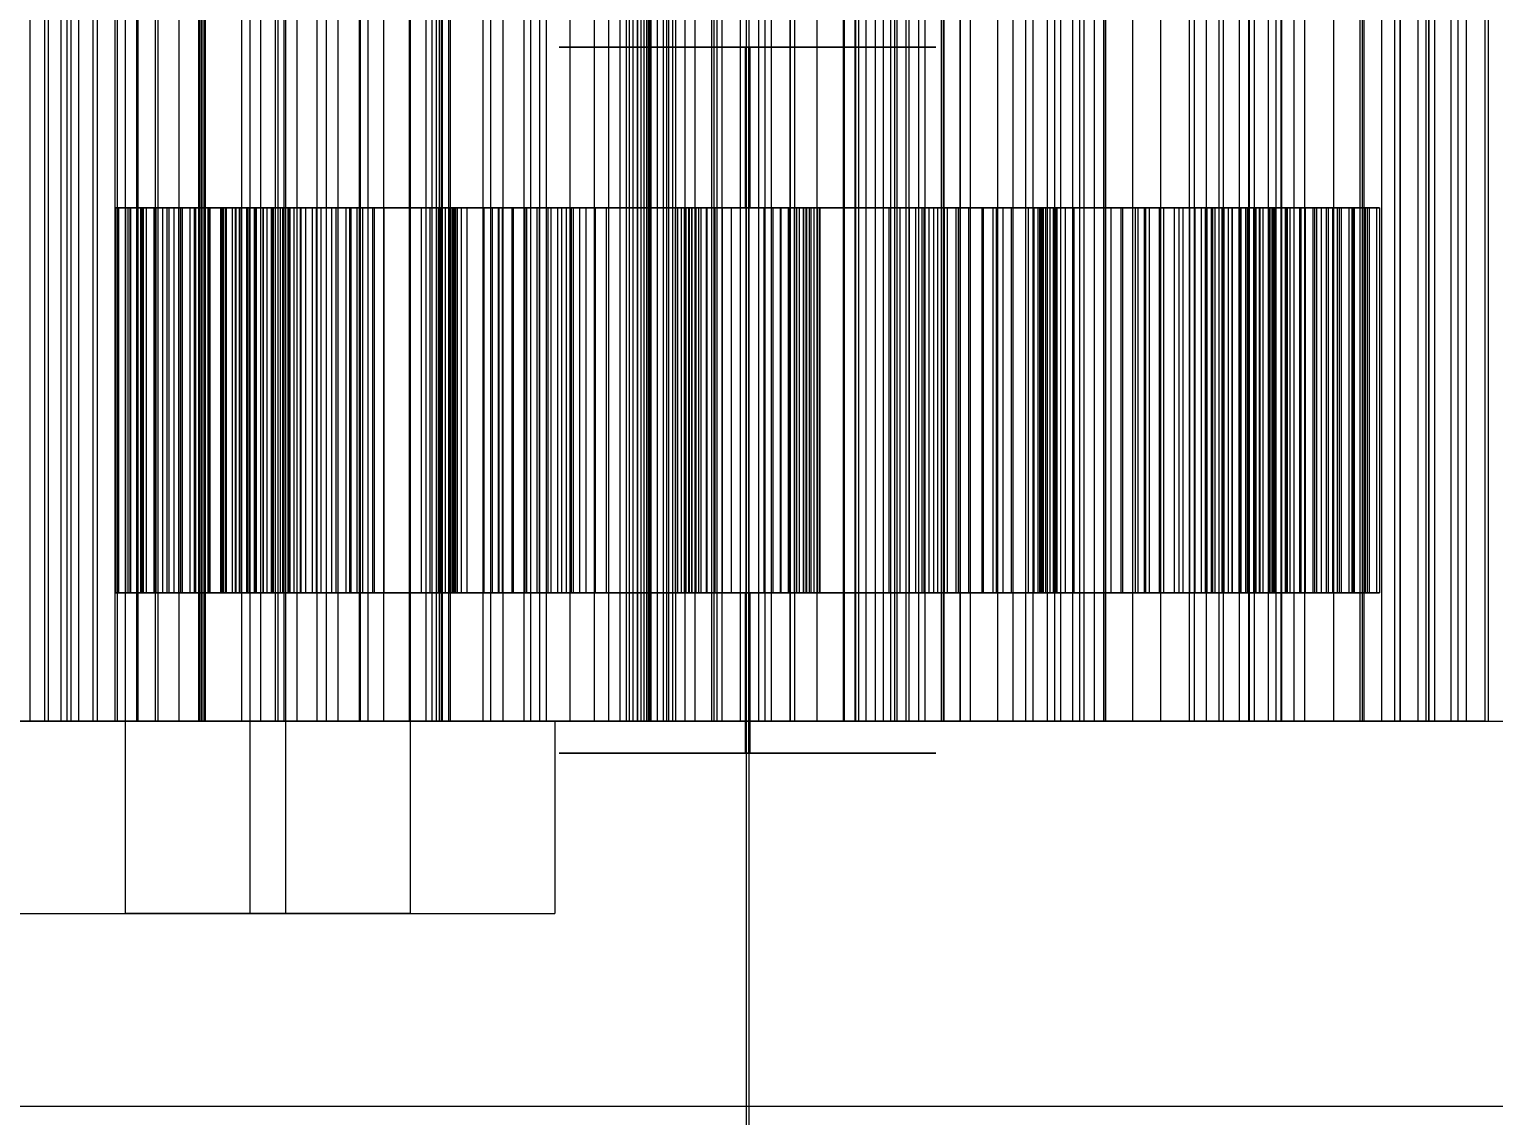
# Model space of a CAD drawing. Header units: millimetres. Extents: x -1970 to 59977, y -65068 to 6837.
# Drawn here: x 25426.3 to 25654.5, y -17511.5 to -17342.2 of the extents above; entities that cross this region are included whole.
import ezdxf

# ---------------------------------------------------------------- set-up
doc = ezdxf.new("R2010")
doc.units = ezdxf.units.MM
doc.layers.add('COTAS_P', color=1, linetype='Continuous', lineweight=0)
doc.layers.add('superior_briquetadora', color=7, linetype='Continuous', lineweight=0)
doc.dimstyles.new('R19_100', dxfattribs={"dimtxt": 250, "dimasz": 150, "dimexe": 150, "dimexo": 80, "dimgap": 100, "dimtad": 1, "dimtih": 1, "dimtoh": 1, "dimdsep": 46, "dimcen": 0.09, "dimadec": 0, "dimazin": 0, "dimtfac": 1, "dimtdec": 4, "dimtofl": 0, "dimtmove": 0, "dimatfit": 3, "dimfxl": 1, "dimtolj": 1, "dimtzin": 0, "dimarcsym": 0})

# ---------------------------------------------------------------- blocks, each defined once
blk = doc.blocks.new('*D25')
at = {"layer": 'COTAS_P', "color": 0, "lineweight": -2, "transparency": 16777216}
for p, q in [((25128.19, -17920), (25128.19, -16950)), ((27628.19, -17920), (27628.19, -16950)), ((25278.19, -17100), (27478.19, -17100))]:
    blk.add_line(p, q, dxfattribs=at)
at = {"layer": 'COTAS_P', "color": 0, "transparency": 16777216}
for points in [[(25278.19, -17075), (25278.19, -17125), (25128.19, -17100)], [(27478.19, -17075), (27478.19, -17125), (27628.19, -17100)]]:
    blk.add_solid(points, dxfattribs=at)
at = {"layer": 'Defpoints', "color": 0, "transparency": 16777216}
for p in [(27628.19, -17100), (25128.19, -18000), (27628.19, -18000)]:
    blk.add_point(p, dxfattribs=at)

msp = doc.modelspace()

# ---------------------------------------------------------------- linework, layer by layer
at = {"layer": 'superior_briquetadora'}
for p, q in [((25426.351, -17250), (25426.351, -17450)), ((25428.649, -17250), (25428.649, -17450)), ((25429.253, -17450), (25429.253, -17250)), ((25431.18, -17250), (25431.18, -17450)), ((25432.169, -17450), (25432.169, -17250)), ((25432.774, -17450), (25432.774, -17250)), ((25433.917, -17250), (25433.917, -17450)), ((25436.247, -17450), (25436.247, -17250)), ((25436.841, -17250), (25436.841, -17450)), ((25439.672, -17450), (25439.672, -17250)), ((25439.939, -17250), (25439.939, -17450)), ((25441.26, -17480), (25441.26, -17250)), ((25443.046, -17450), (25443.046, -17250)), ((25443.202, -17250), (25443.202, -17450)), ((25445.92, -17450), (25445.92, -17250)), ((25446.368, -17450), (25446.368, -17250)), ((25449.638, -17450), (25449.638, -17250)), ((25452.639, -17250), (25452.639, -17450)), ((25452.671, -17450), (25452.671, -17250)), ((25452.852, -17450), (25452.852, -17250)), ((25453.031, -17250), (25453.031, -17450)), ((25453.163, -17250), (25453.163, -17450)), ((25453.477, -17250), (25453.477, -17450)), ((25453.519, -17250), (25453.519, -17450)), ((25453.69, -17250), (25453.69, -17450)), ((25453.699, -17250), (25453.699, -17450)), ((25459.366, -17450), (25459.366, -17250)), ((25460.687, -17480), (25460.687, -17250)), ((25462.305, -17250), (25462.305, -17450)), ((25464.618, -17450), (25464.618, -17250)), ((25465.007, -17250), (25465.007, -17450)), ((25466.002, -17450), (25466.002, -17250)), ((25466.26, -17480), (25466.26, -17250)), ((25467.935, -17250), (25467.935, -17450)), ((25471.061, -17250), (25471.061, -17450)), ((25472.575, -17450), (25472.575, -17250)), ((25474.369, -17250), (25474.369, -17450)), ((25477.714, -17450), (25477.714, -17250)), ((25477.844, -17250), (25477.844, -17450)), ((25479.083, -17450), (25479.083, -17250)), ((25481.477, -17250), (25481.477, -17450)), ((25485.523, -17450), (25485.523, -17250)), ((25485.687, -17480), (25485.687, -17250)), ((25488.063, -17250), (25488.063, -17450)), ((25488.977, -17250), (25488.977, -17450)), ((25489.667, -17250), (25489.667, -17450)), ((25490.16, -17250), (25490.16, -17450)), ((25490.471, -17250), (25490.471, -17450)), ((25490.588, -17250), (25490.588, -17450)), ((25490.611, -17250), (25490.611, -17450)), ((25491.636, -17450), (25491.636, -17250)), ((25491.892, -17450), (25491.892, -17250)), ((25496.966, -17250), (25496.966, -17450)), ((25498.187, -17450), (25498.187, -17250)), ((25500.047, -17250), (25500.047, -17450)), ((25503.343, -17250), (25503.343, -17450)), ((25504.405, -17450), (25504.405, -17250)), ((25505.848, -17450), (25505.848, -17250)), ((25506.83, -17250), (25506.83, -17450)), ((25510.489, -17250), (25510.489, -17450)), ((25510.543, -17450), (25510.543, -17250)), ((25514.307, -17250), (25514.307, -17450)), ((25516.6, -17450), (25516.6, -17250)), ((25518.275, -17250), (25518.275, -17450)), ((25519.356, -17450), (25519.356, -17250)), ((25519.805, -17450), (25519.805, -17250)), ((25520.376, -17450), (25520.376, -17250)), ((25521.033, -17450), (25521.033, -17250)), ((25521.121, -17450), (25521.121, -17250)), ((25521.555, -17250), (25521.555, -17450)), ((25521.604, -17450), (25521.604, -17250)), ((25522.087, -17450), (25522.087, -17250)), ((25522.483, -17450), (25522.483, -17250)), ((25522.571, -17450), (25522.571, -17250)), ((25522.79, -17450), (25522.79, -17250)), ((25522.928, -17250), (25522.928, -17450)), ((25523.01, -17450), (25523.01, -17250)), ((25523.143, -17450), (25523.143, -17250)), ((25523.187, -17450), (25523.187, -17250)), ((25524.089, -17250), (25524.089, -17450)), ((25525.061, -17250), (25525.061, -17450)), ((25525.603, -17450), (25525.603, -17250)), ((25525.859, -17250), (25525.859, -17450)), ((25526.494, -17250), (25526.494, -17450)), ((25526.972, -17250), (25526.972, -17450)), ((25528.454, -17450), (25528.454, -17250)), ((25530.003, -17250), (25530.003, -17450)), ((25532.631, -17450), (25532.631, -17250)), ((25532.97, -17450), (25532.97, -17250)), ((25533.432, -17250), (25533.432, -17450)), ((25534.247, -17450), (25534.247, -17250)), ((25537.065, -17250), (25537.065, -17450)), ((25539.947, -17450), (25539.947, -17250)), ((25540.878, -17250), (25540.878, -17450)), ((25541.934, -17450), (25541.934, -17250)), ((25544.837, -17450), (25544.837, -17250)), ((25544.853, -17250), (25544.853, -17450)), ((25545.551, -17450), (25545.551, -17250)), ((25548.978, -17250), (25548.978, -17450)), ((25553.154, -17450), (25553.154, -17250)), ((25553.184, -17250), (25553.184, -17450)), ((25553.243, -17250), (25553.243, -17450)), ((25554.951, -17450), (25554.951, -17250)), ((25555.004, -17250), (25555.004, -17450)), ((25555.537, -17450), (25555.537, -17250)), ((25556.624, -17250), (25556.624, -17450)), ((25558.066, -17250), (25558.066, -17450)), ((25559.344, -17250), (25559.344, -17450)), ((25560.467, -17250), (25560.467, -17450)), ((25561.095, -17250), (25561.095, -17450)), ((25561.443, -17250), (25561.443, -17450)), ((25562.922, -17450), (25562.922, -17250)), ((25563.358, -17450), (25563.358, -17250)), ((25564.84, -17250), (25564.84, -17450)), ((25565.86, -17450), (25565.86, -17250)), ((25568.444, -17450), (25568.444, -17250)), ((25568.713, -17450), (25568.713, -17250)), ((25568.776, -17250), (25568.776, -17450)), ((25571.306, -17450), (25571.306, -17250)), ((25571.396, -17450), (25571.396, -17250)), ((25572.878, -17250), (25572.878, -17450)), ((25577.13, -17250), (25577.13, -17450)), ((25579.565, -17450), (25579.565, -17250)), ((25581.522, -17250), (25581.522, -17450)), ((25582.647, -17250), (25582.647, -17450)), ((25584.896, -17250), (25584.896, -17450)), ((25586.044, -17250), (25586.044, -17450)), ((25586.959, -17250), (25586.959, -17450)), ((25588.857, -17250), (25588.857, -17450)), ((25589.945, -17250), (25589.945, -17450)), ((25590.603, -17250), (25590.603, -17450)), ((25592.204, -17250), (25592.204, -17450)), ((25593.667, -17250), (25593.667, -17450)), ((25593.741, -17450), (25593.741, -17250)), ((25593.969, -17250), (25593.969, -17450)), ((25598.169, -17250), (25598.169, -17450)), ((25602.521, -17250), (25602.521, -17450)), ((25607.01, -17250), (25607.01, -17450)), ((25607.843, -17450), (25607.843, -17250)), ((25609.659, -17250), (25609.659, -17450)), ((25611.627, -17250), (25611.627, -17450)), ((25612.315, -17250), (25612.315, -17450)), ((25614.802, -17250), (25614.802, -17450)), ((25616.273, -17250), (25616.273, -17450)), ((25616.361, -17250), (25616.361, -17450)), ((25617.138, -17250), (25617.138, -17450)), ((25619.334, -17250), (25619.334, -17450)), ((25620.539, -17250), (25620.539, -17450)), ((25621.33, -17450), (25621.33, -17250)), ((25621.398, -17250), (25621.398, -17450)), ((25623.334, -17250), (25623.334, -17450)), ((25624.962, -17250), (25624.962, -17450)), ((25629.522, -17250), (25629.522, -17450)), ((25633.684, -17450), (25633.684, -17250)), ((25633.961, -17250), (25633.961, -17450)), ((25634.205, -17250), (25634.205, -17450)), ((25636.998, -17250), (25636.998, -17450)), ((25639.001, -17250), (25639.001, -17450)), ((25639.828, -17250), (25639.828, -17450)), ((25639.885, -17250), (25639.885, -17450)), ((25642.636, -17250), (25642.636, -17450)), ((25643.903, -17250), (25643.903, -17450)), ((25644.293, -17250), (25644.293, -17450)), ((25644.429, -17450), (25644.429, -17250)), ((25645.262, -17250), (25645.262, -17450)), ((25647.768, -17250), (25647.768, -17450)), ((25648.897, -17250), (25648.897, -17450)), ((25650.159, -17250), (25650.159, -17450)), ((25653.152, -17450), (25653.152, -17250)), ((25653.621, -17250), (25653.621, -17450)), ((25537.959, -17280), (25537.959, -17520)), ((25538.415, -17280), (25538.415, -17520)), ((25514.494, -17345), (25508.856, -17345)), ((25508.856, -17345), (25509.027, -17345)), ((25509.027, -17345), (25514.973, -17345)), ((25524.825, -17345), (25514.494, -17345)), ((25514.973, -17345), (25525.517, -17345)), ((25523.971, -17345), (25520.588, -17345)), ((25520.588, -17345), (25520.691, -17345)), ((25520.691, -17345), (25524.259, -17345)), ((25530.17, -17345), (25523.971, -17345)), ((25524.259, -17345), (25530.585, -17345)), ((25537.802, -17345), (25524.825, -17345)), ((25525.517, -17345), (25538.571, -17345)), ((25537.956, -17345), (25530.17, -17345)), ((25530.585, -17345), (25538.417, -17345)), ((25550.856, -17345), (25537.802, -17345)), ((25537.802, -17345), (25537.802, -17370)), ((25537.956, -17455), (25537.956, -17345)), ((25545.788, -17345), (25537.956, -17345)), ((25538.417, -17455), (25538.417, -17345)), ((25538.417, -17345), (25546.204, -17345)), ((25538.571, -17345), (25551.548, -17345)), ((25538.571, -17345), (25538.571, -17370)), ((25552.115, -17345), (25545.788, -17345)), ((25546.204, -17345), (25552.402, -17345)), ((25561.4, -17345), (25550.856, -17345)), ((25551.548, -17345), (25561.879, -17345)), ((25555.683, -17345), (25552.115, -17345)), ((25552.402, -17345), (25555.785, -17345)), ((25555.785, -17345), (25555.683, -17345)), ((25567.346, -17345), (25561.4, -17345)), ((25561.879, -17345), (25567.518, -17345)), ((25567.518, -17345), (25567.346, -17345)), ((25439.688, -17370), (25439.688, -17430)), ((25441.287, -17370), (25439.688, -17370)), ((25439.688, -17370), (25441.634, -17370)), ((25440.163, -17370), (25440.163, -17430)), ((25442.061, -17370), (25440.163, -17370)), ((25440.163, -17370), (25441.952, -17370)), ((25441.287, -17370), (25441.287, -17430)), ((25443.814, -17370), (25441.287, -17370)), ((25441.634, -17370), (25441.634, -17430)), ((25441.634, -17370), (25443.624, -17370)), ((25441.952, -17370), (25441.952, -17430)), ((25441.952, -17370), (25444.5, -17370)), ((25442.061, -17370), (25442.061, -17430)), ((25444.007, -17370), (25442.061, -17370)), ((25443.624, -17370), (25443.624, -17430)), ((25443.624, -17370), (25445.652, -17370)), ((25443.814, -17370), (25443.814, -17430)), ((25446.323, -17370), (25443.814, -17370)), ((25444.007, -17370), (25444.007, -17430)), ((25445.995, -17370), (25444.007, -17370)), ((25444.5, -17370), (25444.5, -17430)), ((25444.5, -17370), (25447.027, -17370)), ((25445.652, -17370), (25445.652, -17430)), ((25445.652, -17370), (25447.717, -17370)), ((25445.995, -17370), (25445.995, -17430)), ((25448.023, -17370), (25445.995, -17370)), ((25446.323, -17370), (25446.323, -17430)), ((25448.809, -17370), (25446.323, -17370)), ((25447.027, -17370), (25447.027, -17430)), ((25447.027, -17370), (25449.527, -17370)), ((25447.717, -17370), (25447.717, -17430)), ((25447.717, -17370), (25449.813, -17370)), ((25448.023, -17370), (25448.023, -17430)), ((25450.087, -17370), (25448.023, -17370)), ((25448.809, -17370), (25448.809, -17430)), ((25451.264, -17370), (25448.809, -17370)), ((25449.527, -17370), (25449.527, -17430)), ((25449.527, -17370), (25451.992, -17370)), ((25449.813, -17370), (25449.813, -17430)), ((25449.813, -17370), (25451.938, -17370)), ((25450.087, -17370), (25450.087, -17430)), ((25452.184, -17370), (25450.087, -17370)), ((25451.264, -17370), (25451.264, -17430)), ((25453.682, -17370), (25451.264, -17370)), ((25451.938, -17370), (25451.938, -17430)), ((25451.938, -17370), (25454.09, -17370)), ((25451.992, -17370), (25451.992, -17430)), ((25451.992, -17370), (25454.416, -17370)), ((25452.184, -17370), (25452.184, -17430)), ((25454.314, -17370), (25452.184, -17370)), ((25453.682, -17370), (25453.682, -17430)), ((25456.052, -17370), (25453.682, -17370)), ((25454.09, -17370), (25454.09, -17430)), ((25454.09, -17370), (25456.273, -17370)), ((25454.314, -17370), (25454.314, -17430)), ((25456.482, -17370), (25454.314, -17370)), ((25454.416, -17370), (25454.416, -17430)), ((25454.416, -17370), (25456.787, -17370)), ((25456.052, -17370), (25456.052, -17430)), ((25458.36, -17370), (25456.052, -17370)), ((25456.273, -17370), (25456.273, -17430)), ((25456.273, -17370), (25466.582, -17370)), ((25456.482, -17370), (25456.482, -17430)), ((25466.765, -17370), (25456.482, -17370)), ((25456.787, -17370), (25456.787, -17430)), ((25456.787, -17370), (25459.092, -17370)), ((25456.932, -17370), (25456.932, -17430)), ((25461.604, -17370), (25456.932, -17370)), ((25456.932, -17370), (25457.891, -17370)), ((25457.891, -17370), (25457.891, -17430)), ((25457.891, -17370), (25458.949, -17370)), ((25458.36, -17370), (25458.36, -17430)), ((25460.572, -17370), (25458.36, -17370)), ((25458.453, -17370), (25458.453, -17430)), ((25459.347, -17370), (25458.453, -17370)), ((25458.453, -17370), (25463.277, -17370)), ((25458.949, -17370), (25458.949, -17430)), ((25458.949, -17370), (25460.106, -17370)), ((25459.092, -17370), (25459.092, -17430)), ((25459.092, -17370), (25461.293, -17370)), ((25459.347, -17370), (25459.347, -17430)), ((25460.344, -17370), (25459.347, -17370)), ((25460.106, -17370), (25460.106, -17430)), ((25460.106, -17370), (25461.36, -17370)), ((25460.344, -17370), (25460.344, -17430)), ((25461.442, -17370), (25460.344, -17370)), ((25460.572, -17370), (25460.572, -17430)), ((25470.34, -17370), (25460.572, -17370)), ((25461.293, -17370), (25461.293, -17430)), ((25461.293, -17370), (25470.971, -17370)), ((25461.36, -17370), (25461.36, -17430)), ((25461.36, -17370), (25462.713, -17370)), ((25461.442, -17370), (25461.442, -17430)), ((25462.64, -17370), (25461.442, -17370)), ((25461.604, -17370), (25461.604, -17430)), ((25464.258, -17370), (25461.604, -17370)), ((25462.64, -17370), (25462.64, -17430)), ((25463.942, -17370), (25462.64, -17370)), ((25462.713, -17370), (25462.713, -17430)), ((25462.713, -17370), (25464.171, -17370)), ((25463.277, -17370), (25463.277, -17430)), ((25463.277, -17370), (25465.922, -17370)), ((25463.942, -17370), (25463.942, -17430)), ((25465.351, -17370), (25463.942, -17370)), ((25464.171, -17370), (25464.171, -17430)), ((25464.171, -17370), (25465.744, -17370)), ((25464.258, -17370), (25464.258, -17430)), ((25466.834, -17370), (25464.258, -17370)), ((25465.351, -17370), (25465.351, -17430)), ((25466.88, -17370), (25465.351, -17370)), ((25465.744, -17370), (25465.744, -17430)), ((25465.744, -17370), (25467.476, -17370)), ((25465.922, -17370), (25465.922, -17430)), ((25465.922, -17370), (25468.486, -17370)), ((25466.582, -17370), (25466.582, -17430)), ((25466.582, -17370), (25466.765, -17370)), ((25466.765, -17370), (25466.765, -17430)), ((25466.834, -17370), (25466.834, -17430)), ((25469.324, -17370), (25466.834, -17370)), ((25466.88, -17370), (25466.88, -17430)), ((25468.575, -17370), (25466.88, -17370)), ((25467.476, -17370), (25467.476, -17430)), ((25467.476, -17370), (25476.376, -17370)), ((25468.486, -17370), (25468.486, -17430)), ((25468.486, -17370), (25470.961, -17370)), ((25468.575, -17370), (25468.575, -17430)), ((25477.336, -17370), (25468.575, -17370)), ((25469.324, -17370), (25469.324, -17430)), ((25471.721, -17370), (25469.324, -17370)), ((25470.34, -17370), (25470.34, -17430)), ((25476.376, -17370), (25470.34, -17370)), ((25470.961, -17370), (25470.961, -17430)), ((25470.961, -17370), (25473.34, -17370)), ((25470.971, -17370), (25470.971, -17430)), ((25470.971, -17370), (25477.336, -17370)), ((25471.721, -17370), (25471.721, -17430)), ((25474.014, -17370), (25471.721, -17370)), ((25473.34, -17370), (25473.34, -17430)), ((25473.34, -17370), (25475.611, -17370)), ((25474.014, -17370), (25474.014, -17430)), ((25476.187, -17370), (25474.014, -17370)), ((25475.611, -17370), (25475.611, -17430)), ((25475.611, -17370), (25477.759, -17370)), ((25476.187, -17370), (25476.187, -17430)), ((25478.217, -17370), (25476.187, -17370)), ((25476.376, -17370), (25476.376, -17430)), ((25477.336, -17370), (25477.336, -17430)), ((25477.759, -17370), (25477.759, -17430)), ((25477.759, -17370), (25479.76, -17370)), ((25478.217, -17370), (25478.217, -17430)), ((25480.035, -17370), (25478.217, -17370)), ((25479.76, -17370), (25479.76, -17430)), ((25479.76, -17370), (25481.543, -17370)), ((25480.035, -17370), (25480.035, -17430)), ((25487.353, -17370), (25480.035, -17370)), ((25481.543, -17370), (25481.543, -17430)), ((25481.543, -17370), (25488.672, -17370)), ((25487.353, -17370), (25487.353, -17430)), ((25498.412, -17370), (25487.353, -17370)), ((25488.672, -17370), (25488.672, -17430)), ((25488.672, -17370), (25499.959, -17370)), ((25489.969, -17370), (25489.969, -17430)), ((25490.052, -17370), (25489.969, -17370)), ((25489.969, -17370), (25490.024, -17370)), ((25490.024, -17370), (25490.024, -17430)), ((25490.024, -17370), (25490.219, -17370)), ((25490.052, -17370), (25490.052, -17430)), ((25490.27, -17370), (25490.052, -17370)), ((25490.219, -17370), (25490.219, -17430)), ((25490.219, -17370), (25490.562, -17370)), ((25490.27, -17370), (25490.27, -17430)), ((25497.089, -17370), (25490.27, -17370)), ((25490.562, -17370), (25490.562, -17430)), ((25490.562, -17370), (25491.064, -17370)), ((25491.064, -17370), (25491.064, -17430)), ((25491.064, -17370), (25491.747, -17370)), ((25491.747, -17370), (25491.747, -17430)), ((25491.747, -17370), (25492.685, -17370)), ((25492.088, -17370), (25492.088, -17430)), ((25492.22, -17370), (25492.088, -17370)), ((25492.088, -17370), (25492.099, -17370)), ((25492.099, -17370), (25492.099, -17430)), ((25492.099, -17370), (25492.249, -17370)), ((25492.22, -17370), (25492.22, -17430)), ((25492.501, -17370), (25492.22, -17370)), ((25492.249, -17370), (25492.249, -17430)), ((25492.249, -17370), (25492.535, -17370)), ((25492.501, -17370), (25492.501, -17430)), ((25492.943, -17370), (25492.501, -17370)), ((25492.535, -17370), (25492.535, -17430)), ((25492.535, -17370), (25499.438, -17370)), ((25492.685, -17370), (25492.685, -17430)), ((25492.685, -17370), (25498.412, -17370)), ((25492.943, -17370), (25492.943, -17430)), ((25493.569, -17370), (25492.943, -17370)), ((25493.569, -17370), (25493.569, -17430)), ((25494.455, -17370), (25493.569, -17370)), ((25494.455, -17370), (25494.455, -17430)), ((25499.959, -17370), (25494.455, -17370)), ((25497.089, -17370), (25497.089, -17430)), ((25499.345, -17370), (25497.089, -17370)), ((25498.412, -17370), (25498.412, -17430)), ((25499.345, -17370), (25499.345, -17430)), ((25501.477, -17370), (25499.345, -17370)), ((25499.438, -17370), (25499.438, -17430)), ((25499.438, -17370), (25501.657, -17370)), ((25499.959, -17370), (25499.959, -17430)), ((25501.477, -17370), (25501.477, -17430)), ((25503.479, -17370), (25501.477, -17370)), ((25501.657, -17370), (25501.657, -17430)), ((25501.657, -17370), (25503.75, -17370)), ((25503.479, -17370), (25503.479, -17430)), ((25505.342, -17370), (25503.479, -17370)), ((25503.75, -17370), (25503.75, -17430)), ((25503.75, -17370), (25505.711, -17370)), ((25505.342, -17370), (25505.342, -17430)), ((25507.056, -17370), (25505.342, -17370)), ((25505.711, -17370), (25505.711, -17430)), ((25505.711, -17370), (25507.531, -17370)), ((25507.056, -17370), (25507.056, -17430)), ((25508.602, -17370), (25507.056, -17370)), ((25507.531, -17370), (25507.531, -17430)), ((25507.531, -17370), (25509.199, -17370)), ((25508.602, -17370), (25508.602, -17430)), ((25509.951, -17370), (25508.602, -17370)), ((25509.027, -17370), (25508.856, -17370)), ((25508.856, -17370), (25514.494, -17370)), ((25514.973, -17370), (25509.027, -17370)), ((25509.199, -17370), (25509.199, -17430)), ((25509.199, -17370), (25510.699, -17370)), ((25509.951, -17370), (25509.951, -17430)), ((25511.015, -17370), (25509.951, -17370)), ((25510.699, -17370), (25510.699, -17430)), ((25510.699, -17370), (25512, -17370)), ((25511.015, -17370), (25511.015, -17430)), ((25514.435, -17370), (25511.015, -17370)), ((25512, -17370), (25512, -17430)), ((25512, -17370), (25513.012, -17370)), ((25513.012, -17370), (25513.012, -17430)), ((25513.012, -17370), (25516.181, -17370)), ((25514.435, -17370), (25514.435, -17430)), ((25528.325, -17370), (25514.435, -17370)), ((25514.494, -17370), (25524.825, -17370)), ((25525.517, -17370), (25514.973, -17370)), ((25516.181, -17370), (25530.153, -17370)), ((25516.181, -17370), (25516.181, -17430)), ((25524.825, -17370), (25537.802, -17370)), ((25538.571, -17370), (25525.517, -17370)), ((25526.906, -17370), (25526.906, -17430)), ((25526.947, -17370), (25526.906, -17370)), ((25526.906, -17370), (25528.325, -17370)), ((25526.947, -17370), (25526.947, -17430)), ((25527.29, -17370), (25526.947, -17370)), ((25527.29, -17370), (25527.29, -17430)), ((25527.844, -17370), (25527.29, -17370)), ((25527.844, -17370), (25527.844, -17430)), ((25528.579, -17370), (25527.844, -17370)), ((25528.325, -17370), (25528.325, -17430)), ((25528.579, -17370), (25528.579, -17430)), ((25529.481, -17370), (25528.579, -17370)), ((25528.996, -17370), (25528.996, -17430)), ((25530.153, -17370), (25528.996, -17370)), ((25528.996, -17370), (25529.095, -17370)), ((25529.095, -17370), (25529.095, -17430)), ((25529.095, -17370), (25529.497, -17370)), ((25529.481, -17370), (25529.481, -17430)), ((25530.539, -17370), (25529.481, -17370)), ((25529.497, -17370), (25529.497, -17430)), ((25529.497, -17370), (25530.109, -17370)), ((25530.109, -17370), (25530.109, -17430)), ((25530.109, -17370), (25530.904, -17370)), ((25530.153, -17370), (25530.153, -17430)), ((25530.539, -17370), (25530.539, -17430)), ((25531.746, -17370), (25530.539, -17370)), ((25530.904, -17370), (25530.904, -17430)), ((25530.904, -17370), (25531.865, -17370)), ((25531.746, -17370), (25531.746, -17430)), ((25533.099, -17370), (25531.746, -17370)), ((25531.865, -17370), (25531.865, -17430)), ((25531.865, -17370), (25532.982, -17370)), ((25532.982, -17370), (25532.982, -17430)), ((25532.982, -17370), (25534.249, -17370)), ((25533.099, -17370), (25533.099, -17430)), ((25540.714, -17370), (25533.099, -17370)), ((25534.249, -17370), (25534.249, -17430)), ((25534.249, -17370), (25535.659, -17370)), ((25535.659, -17370), (25535.659, -17430)), ((25535.659, -17370), (25543.275, -17370)), ((25537.802, -17370), (25550.856, -17370)), ((25551.548, -17370), (25538.571, -17370)), ((25540.714, -17370), (25540.714, -17430)), ((25542.125, -17370), (25540.714, -17370)), ((25542.125, -17370), (25542.125, -17430)), ((25543.391, -17370), (25542.125, -17370)), ((25543.275, -17370), (25543.275, -17430)), ((25543.275, -17370), (25544.627, -17370)), ((25543.391, -17370), (25543.391, -17430)), ((25544.508, -17370), (25543.391, -17370)), ((25544.508, -17370), (25544.508, -17430)), ((25545.469, -17370), (25544.508, -17370)), ((25544.627, -17370), (25544.627, -17430)), ((25544.627, -17370), (25545.834, -17370)), ((25545.469, -17370), (25545.469, -17430)), ((25546.264, -17370), (25545.469, -17370)), ((25545.834, -17370), (25545.834, -17430)), ((25545.834, -17370), (25546.892, -17370)), ((25546.22, -17370), (25546.22, -17430)), ((25560.193, -17370), (25546.22, -17370)), ((25546.22, -17370), (25547.377, -17370)), ((25546.264, -17370), (25546.264, -17430)), ((25546.876, -17370), (25546.264, -17370)), ((25546.876, -17370), (25546.876, -17430)), ((25547.278, -17370), (25546.876, -17370)), ((25546.892, -17370), (25546.892, -17430)), ((25546.892, -17370), (25547.794, -17370)), ((25547.278, -17370), (25547.278, -17430)), ((25547.377, -17370), (25547.278, -17370)), ((25547.377, -17370), (25547.377, -17430)), ((25547.794, -17370), (25547.794, -17430)), ((25547.794, -17370), (25548.529, -17370)), ((25548.048, -17370), (25548.048, -17430)), ((25549.467, -17370), (25548.048, -17370)), ((25548.048, -17370), (25561.939, -17370)), ((25548.529, -17370), (25548.529, -17430)), ((25548.529, -17370), (25549.083, -17370)), ((25549.083, -17370), (25549.083, -17430)), ((25549.083, -17370), (25549.426, -17370)), ((25549.426, -17370), (25549.426, -17430)), ((25549.426, -17370), (25549.467, -17370)), ((25549.467, -17370), (25549.467, -17430)), ((25550.856, -17370), (25561.4, -17370)), ((25561.879, -17370), (25551.548, -17370)), ((25560.193, -17370), (25560.193, -17430)), ((25563.361, -17370), (25560.193, -17370)), ((25561.4, -17370), (25567.346, -17370)), ((25567.518, -17370), (25561.879, -17370)), ((25561.939, -17370), (25561.939, -17430)), ((25561.939, -17370), (25565.358, -17370)), ((25563.361, -17370), (25563.361, -17430)), ((25564.374, -17370), (25563.361, -17370)), ((25564.374, -17370), (25564.374, -17430)), ((25565.674, -17370), (25564.374, -17370)), ((25565.358, -17370), (25565.358, -17430)), ((25565.358, -17370), (25566.422, -17370)), ((25565.674, -17370), (25565.674, -17430)), ((25567.174, -17370), (25565.674, -17370)), ((25566.422, -17370), (25566.422, -17430)), ((25566.422, -17370), (25567.771, -17370)), ((25567.174, -17370), (25567.174, -17430)), ((25568.842, -17370), (25567.174, -17370)), ((25567.346, -17370), (25567.518, -17370)), ((25567.771, -17370), (25567.771, -17430)), ((25567.771, -17370), (25569.317, -17370)), ((25568.842, -17370), (25568.842, -17430)), ((25570.663, -17370), (25568.842, -17370)), ((25569.317, -17370), (25569.317, -17430)), ((25569.317, -17370), (25571.031, -17370)), ((25570.663, -17370), (25570.663, -17430)), ((25572.623, -17370), (25570.663, -17370)), ((25571.031, -17370), (25571.031, -17430)), ((25571.031, -17370), (25572.894, -17370)), ((25572.623, -17370), (25572.623, -17430)), ((25574.716, -17370), (25572.623, -17370)), ((25572.894, -17370), (25572.894, -17430)), ((25572.894, -17370), (25574.896, -17370)), ((25574.716, -17370), (25574.716, -17430)), ((25576.935, -17370), (25574.716, -17370)), ((25574.896, -17370), (25574.896, -17430)), ((25574.896, -17370), (25577.028, -17370)), ((25576.415, -17370), (25576.415, -17430)), ((25587.701, -17370), (25576.415, -17370)), ((25576.415, -17370), (25581.918, -17370)), ((25576.935, -17370), (25576.935, -17430)), ((25583.838, -17370), (25576.935, -17370)), ((25577.028, -17370), (25577.028, -17430)), ((25577.028, -17370), (25579.284, -17370)), ((25577.962, -17370), (25577.962, -17430)), ((25583.688, -17370), (25577.962, -17370)), ((25577.962, -17370), (25589.02, -17370)), ((25579.284, -17370), (25579.284, -17430)), ((25579.284, -17370), (25586.103, -17370)), ((25581.918, -17370), (25581.918, -17430)), ((25581.918, -17370), (25582.804, -17370)), ((25582.804, -17370), (25582.804, -17430)), ((25582.804, -17370), (25583.43, -17370)), ((25583.43, -17370), (25583.43, -17430)), ((25583.43, -17370), (25583.872, -17370)), ((25583.688, -17370), (25583.688, -17430)), ((25584.626, -17370), (25583.688, -17370)), ((25583.838, -17370), (25583.838, -17430)), ((25584.124, -17370), (25583.838, -17370)), ((25583.872, -17370), (25583.872, -17430)), ((25583.872, -17370), (25584.153, -17370)), ((25584.124, -17370), (25584.124, -17430)), ((25584.274, -17370), (25584.124, -17370)), ((25584.153, -17370), (25584.153, -17430)), ((25584.153, -17370), (25584.285, -17370)), ((25584.274, -17370), (25584.274, -17430)), ((25584.285, -17370), (25584.274, -17370)), ((25584.285, -17370), (25584.285, -17430)), ((25584.626, -17370), (25584.626, -17430)), ((25585.309, -17370), (25584.626, -17370)), ((25585.309, -17370), (25585.309, -17430)), ((25585.811, -17370), (25585.309, -17370)), ((25585.811, -17370), (25585.811, -17430)), ((25586.154, -17370), (25585.811, -17370)), ((25586.103, -17370), (25586.103, -17430)), ((25586.103, -17370), (25586.321, -17370)), ((25586.154, -17370), (25586.154, -17430)), ((25586.349, -17370), (25586.154, -17370)), ((25586.321, -17370), (25586.321, -17430)), ((25586.321, -17370), (25586.404, -17370)), ((25586.349, -17370), (25586.349, -17430)), ((25586.404, -17370), (25586.349, -17370)), ((25586.404, -17370), (25586.404, -17430)), ((25587.701, -17370), (25587.701, -17430)), ((25594.83, -17370), (25587.701, -17370)), ((25589.02, -17370), (25589.02, -17430)), ((25589.02, -17370), (25596.338, -17370)), ((25594.83, -17370), (25594.83, -17430)), ((25596.613, -17370), (25594.83, -17370)), ((25596.338, -17370), (25596.338, -17430)), ((25596.338, -17370), (25598.157, -17370)), ((25596.613, -17370), (25596.613, -17430)), ((25598.614, -17370), (25596.613, -17370)), ((25598.157, -17370), (25598.157, -17430)), ((25598.157, -17370), (25600.186, -17370)), ((25598.614, -17370), (25598.614, -17430)), ((25600.763, -17370), (25598.614, -17370)), ((25599.037, -17370), (25599.037, -17430)), ((25605.403, -17370), (25599.037, -17370)), ((25599.037, -17370), (25607.798, -17370)), ((25599.998, -17370), (25599.998, -17430)), ((25608.897, -17370), (25599.998, -17370)), ((25599.998, -17370), (25606.033, -17370)), ((25600.186, -17370), (25600.186, -17430)), ((25600.186, -17370), (25602.36, -17370)), ((25600.763, -17370), (25600.763, -17430)), ((25603.033, -17370), (25600.763, -17370)), ((25602.36, -17370), (25602.36, -17430)), ((25602.36, -17370), (25604.652, -17370)), ((25603.033, -17370), (25603.033, -17430)), ((25605.412, -17370), (25603.033, -17370)), ((25604.652, -17370), (25604.652, -17430)), ((25604.652, -17370), (25607.049, -17370)), ((25605.403, -17370), (25605.403, -17430)), ((25615.08, -17370), (25605.403, -17370)), ((25605.412, -17370), (25605.412, -17430)), ((25607.887, -17370), (25605.412, -17370)), ((25606.033, -17370), (25606.033, -17430)), ((25606.033, -17370), (25615.801, -17370)), ((25607.049, -17370), (25607.049, -17430)), ((25607.049, -17370), (25609.539, -17370)), ((25607.798, -17370), (25607.798, -17430)), ((25607.798, -17370), (25609.493, -17370)), ((25607.887, -17370), (25607.887, -17430)), ((25610.451, -17370), (25607.887, -17370)), ((25608.897, -17370), (25608.897, -17430)), ((25610.629, -17370), (25608.897, -17370)), ((25609.493, -17370), (25609.493, -17430)), ((25609.493, -17370), (25611.022, -17370)), ((25609.539, -17370), (25609.539, -17430)), ((25609.539, -17370), (25612.115, -17370)), ((25609.608, -17370), (25609.608, -17430)), ((25609.791, -17370), (25609.608, -17370)), ((25609.608, -17370), (25619.891, -17370)), ((25609.791, -17370), (25609.791, -17430)), ((25620.1, -17370), (25609.791, -17370)), ((25610.451, -17370), (25610.451, -17430)), ((25613.096, -17370), (25610.451, -17370)), ((25610.629, -17370), (25610.629, -17430)), ((25612.202, -17370), (25610.629, -17370)), ((25611.022, -17370), (25611.022, -17430)), ((25611.022, -17370), (25612.432, -17370)), ((25612.115, -17370), (25612.115, -17430)), ((25612.115, -17370), (25614.769, -17370)), ((25612.202, -17370), (25612.202, -17430)), ((25613.66, -17370), (25612.202, -17370)), ((25612.432, -17370), (25612.432, -17430)), ((25612.432, -17370), (25613.733, -17370)), ((25613.096, -17370), (25613.096, -17430)), ((25617.92, -17370), (25613.096, -17370)), ((25613.66, -17370), (25613.66, -17430)), ((25615.013, -17370), (25613.66, -17370)), ((25613.733, -17370), (25613.733, -17430)), ((25613.733, -17370), (25614.932, -17370)), ((25614.769, -17370), (25614.769, -17430)), ((25614.769, -17370), (25619.441, -17370)), ((25614.932, -17370), (25614.932, -17430)), ((25614.932, -17370), (25616.029, -17370)), ((25615.013, -17370), (25615.013, -17430)), ((25616.267, -17370), (25615.013, -17370)), ((25615.08, -17370), (25615.08, -17430)), ((25617.281, -17370), (25615.08, -17370)), ((25615.801, -17370), (25615.801, -17430)), ((25615.801, -17370), (25618.013, -17370)), ((25616.029, -17370), (25616.029, -17430)), ((25616.029, -17370), (25617.026, -17370)), ((25616.267, -17370), (25616.267, -17430)), ((25617.424, -17370), (25616.267, -17370)), ((25617.026, -17370), (25617.026, -17430)), ((25617.026, -17370), (25617.92, -17370)), ((25617.281, -17370), (25617.281, -17430)), ((25619.586, -17370), (25617.281, -17370)), ((25617.424, -17370), (25617.424, -17430)), ((25618.482, -17370), (25617.424, -17370)), ((25617.92, -17370), (25617.92, -17430)), ((25618.013, -17370), (25618.013, -17430)), ((25618.013, -17370), (25620.322, -17370)), ((25618.482, -17370), (25618.482, -17430)), ((25619.441, -17370), (25618.482, -17370)), ((25619.441, -17370), (25619.441, -17430)), ((25619.586, -17370), (25619.586, -17430)), ((25621.957, -17370), (25619.586, -17370)), ((25619.891, -17370), (25619.891, -17430)), ((25619.891, -17370), (25622.059, -17370)), ((25620.1, -17370), (25620.1, -17430)), ((25622.283, -17370), (25620.1, -17370)), ((25620.322, -17370), (25620.322, -17430)), ((25620.322, -17370), (25622.692, -17370)), ((25621.957, -17370), (25621.957, -17430)), ((25624.381, -17370), (25621.957, -17370)), ((25622.059, -17370), (25622.059, -17430)), ((25622.059, -17370), (25624.189, -17370)), ((25622.283, -17370), (25622.283, -17430)), ((25624.435, -17370), (25622.283, -17370)), ((25622.692, -17370), (25622.692, -17430)), ((25622.692, -17370), (25625.109, -17370)), ((25624.189, -17370), (25624.189, -17430)), ((25624.189, -17370), (25626.286, -17370)), ((25624.381, -17370), (25624.381, -17430)), ((25626.846, -17370), (25624.381, -17370)), ((25624.435, -17370), (25624.435, -17430)), ((25626.56, -17370), (25624.435, -17370)), ((25625.109, -17370), (25625.109, -17430)), ((25625.109, -17370), (25627.565, -17370)), ((25626.286, -17370), (25626.286, -17430)), ((25626.286, -17370), (25628.35, -17370)), ((25626.56, -17370), (25626.56, -17430)), ((25628.656, -17370), (25626.56, -17370)), ((25626.846, -17370), (25626.846, -17430)), ((25629.346, -17370), (25626.846, -17370)), ((25627.565, -17370), (25627.565, -17430)), ((25627.565, -17370), (25630.05, -17370)), ((25628.35, -17370), (25628.35, -17430)), ((25628.35, -17370), (25630.378, -17370)), ((25628.656, -17370), (25628.656, -17430)), ((25630.721, -17370), (25628.656, -17370)), ((25629.346, -17370), (25629.346, -17430)), ((25631.873, -17370), (25629.346, -17370)), ((25630.05, -17370), (25630.05, -17430)), ((25630.05, -17370), (25632.559, -17370)), ((25630.378, -17370), (25630.378, -17430)), ((25630.378, -17370), (25632.366, -17370)), ((25630.721, -17370), (25630.721, -17430)), ((25632.749, -17370), (25630.721, -17370)), ((25631.873, -17370), (25631.873, -17430)), ((25634.421, -17370), (25631.873, -17370)), ((25632.366, -17370), (25632.366, -17430)), ((25632.366, -17370), (25634.312, -17370)), ((25632.559, -17370), (25632.559, -17430)), ((25632.559, -17370), (25635.086, -17370)), ((25632.749, -17370), (25632.749, -17430)), ((25634.739, -17370), (25632.749, -17370)), ((25634.312, -17370), (25634.312, -17430)), ((25634.312, -17370), (25636.211, -17370)), ((25634.421, -17370), (25634.421, -17430)), ((25636.211, -17370), (25634.421, -17370)), ((25634.739, -17370), (25634.739, -17430)), ((25636.685, -17370), (25634.739, -17370)), ((25635.086, -17370), (25635.086, -17430)), ((25635.086, -17370), (25636.685, -17370)), ((25636.211, -17370), (25636.211, -17430)), ((25636.685, -17370), (25636.685, -17430)), ((25441.287, -17430), (25439.688, -17430)), ((25439.688, -17430), (25441.634, -17430)), ((25442.061, -17430), (25440.163, -17430)), ((25440.163, -17430), (25441.952, -17430)), ((25443.814, -17430), (25441.287, -17430)), ((25441.634, -17430), (25443.624, -17430)), ((25441.952, -17430), (25444.5, -17430)), ((25444.007, -17430), (25442.061, -17430)), ((25443.624, -17430), (25445.652, -17430)), ((25446.323, -17430), (25443.814, -17430)), ((25445.995, -17430), (25444.007, -17430)), ((25444.5, -17430), (25447.027, -17430)), ((25445.652, -17430), (25447.717, -17430)), ((25448.023, -17430), (25445.995, -17430)), ((25448.809, -17430), (25446.323, -17430)), ((25447.027, -17430), (25449.527, -17430)), ((25447.717, -17430), (25449.813, -17430)), ((25450.087, -17430), (25448.023, -17430)), ((25451.264, -17430), (25448.809, -17430)), ((25449.527, -17430), (25451.992, -17430)), ((25449.813, -17430), (25451.938, -17430)), ((25452.184, -17430), (25450.087, -17430)), ((25453.682, -17430), (25451.264, -17430)), ((25451.938, -17430), (25454.09, -17430)), ((25451.992, -17430), (25454.416, -17430)), ((25454.314, -17430), (25452.184, -17430)), ((25456.052, -17430), (25453.682, -17430)), ((25454.09, -17430), (25456.273, -17430)), ((25456.482, -17430), (25454.314, -17430)), ((25454.416, -17430), (25456.787, -17430)), ((25458.36, -17430), (25456.052, -17430)), ((25456.273, -17430), (25466.582, -17430)), ((25466.765, -17430), (25456.482, -17430)), ((25456.787, -17430), (25459.092, -17430)), ((25461.604, -17430), (25456.932, -17430)), ((25456.932, -17430), (25457.891, -17430)), ((25457.891, -17430), (25458.949, -17430)), ((25460.572, -17430), (25458.36, -17430)), ((25459.347, -17430), (25458.453, -17430)), ((25458.453, -17430), (25463.277, -17430)), ((25458.949, -17430), (25460.106, -17430)), ((25459.092, -17430), (25461.293, -17430)), ((25460.344, -17430), (25459.347, -17430)), ((25460.106, -17430), (25461.36, -17430)), ((25461.442, -17430), (25460.344, -17430)), ((25470.34, -17430), (25460.572, -17430)), ((25461.293, -17430), (25470.971, -17430)), ((25461.36, -17430), (25462.713, -17430)), ((25462.64, -17430), (25461.442, -17430)), ((25464.258, -17430), (25461.604, -17430)), ((25463.942, -17430), (25462.64, -17430)), ((25462.713, -17430), (25464.171, -17430)), ((25463.277, -17430), (25465.922, -17430)), ((25465.351, -17430), (25463.942, -17430)), ((25464.171, -17430), (25465.744, -17430)), ((25466.834, -17430), (25464.258, -17430)), ((25466.88, -17430), (25465.351, -17430)), ((25465.744, -17430), (25467.476, -17430)), ((25465.922, -17430), (25468.486, -17430)), ((25466.582, -17430), (25466.765, -17430)), ((25469.324, -17430), (25466.834, -17430)), ((25468.575, -17430), (25466.88, -17430)), ((25467.476, -17430), (25476.376, -17430)), ((25468.486, -17430), (25470.961, -17430)), ((25477.336, -17430), (25468.575, -17430)), ((25471.721, -17430), (25469.324, -17430)), ((25476.376, -17430), (25470.34, -17430)), ((25470.961, -17430), (25473.34, -17430)), ((25470.971, -17430), (25477.336, -17430)), ((25474.014, -17430), (25471.721, -17430)), ((25473.34, -17430), (25475.611, -17430)), ((25476.187, -17430), (25474.014, -17430)), ((25475.611, -17430), (25477.759, -17430)), ((25478.217, -17430), (25476.187, -17430)), ((25477.759, -17430), (25479.76, -17430)), ((25480.035, -17430), (25478.217, -17430)), ((25479.76, -17430), (25481.543, -17430)), ((25487.353, -17430), (25480.035, -17430)), ((25481.543, -17430), (25488.672, -17430)), ((25498.412, -17430), (25487.353, -17430)), ((25488.672, -17430), (25499.959, -17430)), ((25490.052, -17430), (25489.969, -17430)), ((25489.969, -17430), (25490.024, -17430)), ((25490.024, -17430), (25490.219, -17430)), ((25490.27, -17430), (25490.052, -17430)), ((25490.219, -17430), (25490.562, -17430)), ((25497.089, -17430), (25490.27, -17430)), ((25490.562, -17430), (25491.064, -17430)), ((25491.064, -17430), (25491.747, -17430)), ((25491.747, -17430), (25492.685, -17430)), ((25492.22, -17430), (25492.088, -17430)), ((25492.088, -17430), (25492.099, -17430)), ((25492.099, -17430), (25492.249, -17430)), ((25492.501, -17430), (25492.22, -17430)), ((25492.249, -17430), (25492.535, -17430)), ((25492.943, -17430), (25492.501, -17430)), ((25492.535, -17430), (25499.438, -17430)), ((25492.685, -17430), (25498.412, -17430)), ((25493.569, -17430), (25492.943, -17430)), ((25494.455, -17430), (25493.569, -17430)), ((25499.959, -17430), (25494.455, -17430)), ((25499.345, -17430), (25497.089, -17430)), ((25501.477, -17430), (25499.345, -17430)), ((25499.438, -17430), (25501.657, -17430)), ((25503.479, -17430), (25501.477, -17430)), ((25501.657, -17430), (25503.75, -17430)), ((25505.342, -17430), (25503.479, -17430)), ((25503.75, -17430), (25505.711, -17430)), ((25507.056, -17430), (25505.342, -17430)), ((25505.711, -17430), (25507.531, -17430)), ((25508.602, -17430), (25507.056, -17430)), ((25507.531, -17430), (25509.199, -17430)), ((25509.951, -17430), (25508.602, -17430)), ((25509.027, -17430), (25508.856, -17430)), ((25508.856, -17430), (25514.494, -17430)), ((25514.973, -17430), (25509.027, -17430)), ((25509.199, -17430), (25510.699, -17430)), ((25511.015, -17430), (25509.951, -17430)), ((25510.699, -17430), (25512, -17430)), ((25514.435, -17430), (25511.015, -17430)), ((25512, -17430), (25513.012, -17430)), ((25513.012, -17430), (25516.181, -17430)), ((25528.325, -17430), (25514.435, -17430)), ((25514.494, -17430), (25524.825, -17430)), ((25525.517, -17430), (25514.973, -17430)), ((25516.181, -17430), (25530.153, -17430)), ((25524.825, -17430), (25537.802, -17430)), ((25538.571, -17430), (25525.517, -17430)), ((25526.947, -17430), (25526.906, -17430)), ((25526.906, -17430), (25528.325, -17430)), ((25527.29, -17430), (25526.947, -17430)), ((25527.844, -17430), (25527.29, -17430)), ((25528.579, -17430), (25527.844, -17430)), ((25529.481, -17430), (25528.579, -17430)), ((25530.153, -17430), (25528.996, -17430)), ((25528.996, -17430), (25529.095, -17430)), ((25529.095, -17430), (25529.497, -17430)), ((25530.539, -17430), (25529.481, -17430)), ((25529.497, -17430), (25530.109, -17430)), ((25530.109, -17430), (25530.904, -17430)), ((25531.746, -17430), (25530.539, -17430)), ((25530.904, -17430), (25531.865, -17430)), ((25533.099, -17430), (25531.746, -17430)), ((25531.865, -17430), (25532.982, -17430)), ((25532.982, -17430), (25534.249, -17430)), ((25540.714, -17430), (25533.099, -17430)), ((25534.249, -17430), (25535.659, -17430)), ((25535.659, -17430), (25543.275, -17430)), ((25537.802, -17430), (25550.856, -17430)), ((25537.802, -17430), (25537.802, -17455)), ((25551.548, -17430), (25538.571, -17430)), ((25538.571, -17430), (25538.571, -17455)), ((25542.125, -17430), (25540.714, -17430)), ((25543.391, -17430), (25542.125, -17430)), ((25543.275, -17430), (25544.627, -17430)), ((25544.508, -17430), (25543.391, -17430)), ((25545.469, -17430), (25544.508, -17430)), ((25544.627, -17430), (25545.834, -17430)), ((25546.264, -17430), (25545.469, -17430)), ((25545.834, -17430), (25546.892, -17430)), ((25560.193, -17430), (25546.22, -17430)), ((25546.22, -17430), (25547.377, -17430)), ((25546.876, -17430), (25546.264, -17430)), ((25547.278, -17430), (25546.876, -17430)), ((25546.892, -17430), (25547.794, -17430)), ((25547.377, -17430), (25547.278, -17430)), ((25547.794, -17430), (25548.529, -17430)), ((25549.467, -17430), (25548.048, -17430)), ((25548.048, -17430), (25561.939, -17430)), ((25548.529, -17430), (25549.083, -17430)), ((25549.083, -17430), (25549.426, -17430)), ((25549.426, -17430), (25549.467, -17430)), ((25550.856, -17430), (25561.4, -17430)), ((25561.879, -17430), (25551.548, -17430)), ((25563.361, -17430), (25560.193, -17430)), ((25561.4, -17430), (25567.346, -17430)), ((25567.518, -17430), (25561.879, -17430)), ((25561.939, -17430), (25565.358, -17430)), ((25564.374, -17430), (25563.361, -17430)), ((25565.674, -17430), (25564.374, -17430)), ((25565.358, -17430), (25566.422, -17430)), ((25567.174, -17430), (25565.674, -17430)), ((25566.422, -17430), (25567.771, -17430)), ((25568.842, -17430), (25567.174, -17430)), ((25567.346, -17430), (25567.518, -17430)), ((25567.771, -17430), (25569.317, -17430)), ((25570.663, -17430), (25568.842, -17430)), ((25569.317, -17430), (25571.031, -17430)), ((25572.623, -17430), (25570.663, -17430)), ((25571.031, -17430), (25572.894, -17430)), ((25574.716, -17430), (25572.623, -17430)), ((25572.894, -17430), (25574.896, -17430)), ((25576.935, -17430), (25574.716, -17430)), ((25574.896, -17430), (25577.028, -17430)), ((25587.701, -17430), (25576.415, -17430)), ((25576.415, -17430), (25581.918, -17430)), ((25583.838, -17430), (25576.935, -17430)), ((25577.028, -17430), (25579.284, -17430)), ((25583.688, -17430), (25577.962, -17430)), ((25577.962, -17430), (25589.02, -17430)), ((25579.284, -17430), (25586.103, -17430)), ((25581.918, -17430), (25582.804, -17430)), ((25582.804, -17430), (25583.43, -17430)), ((25583.43, -17430), (25583.872, -17430)), ((25584.626, -17430), (25583.688, -17430)), ((25584.124, -17430), (25583.838, -17430)), ((25583.872, -17430), (25584.153, -17430)), ((25584.274, -17430), (25584.124, -17430)), ((25584.153, -17430), (25584.285, -17430)), ((25584.285, -17430), (25584.274, -17430)), ((25585.309, -17430), (25584.626, -17430)), ((25585.811, -17430), (25585.309, -17430)), ((25586.154, -17430), (25585.811, -17430)), ((25586.103, -17430), (25586.321, -17430)), ((25586.349, -17430), (25586.154, -17430)), ((25586.321, -17430), (25586.404, -17430)), ((25586.404, -17430), (25586.349, -17430)), ((25594.83, -17430), (25587.701, -17430)), ((25589.02, -17430), (25596.338, -17430)), ((25596.613, -17430), (25594.83, -17430)), ((25596.338, -17430), (25598.157, -17430)), ((25598.614, -17430), (25596.613, -17430)), ((25598.157, -17430), (25600.186, -17430)), ((25600.763, -17430), (25598.614, -17430)), ((25605.403, -17430), (25599.037, -17430)), ((25599.037, -17430), (25607.798, -17430)), ((25608.897, -17430), (25599.998, -17430)), ((25599.998, -17430), (25606.033, -17430)), ((25600.186, -17430), (25602.36, -17430)), ((25603.033, -17430), (25600.763, -17430)), ((25602.36, -17430), (25604.652, -17430)), ((25605.412, -17430), (25603.033, -17430)), ((25604.652, -17430), (25607.049, -17430)), ((25615.08, -17430), (25605.403, -17430)), ((25607.887, -17430), (25605.412, -17430)), ((25606.033, -17430), (25615.801, -17430)), ((25607.049, -17430), (25609.539, -17430)), ((25607.798, -17430), (25609.493, -17430)), ((25610.451, -17430), (25607.887, -17430)), ((25610.629, -17430), (25608.897, -17430)), ((25609.493, -17430), (25611.022, -17430)), ((25609.539, -17430), (25612.115, -17430)), ((25609.791, -17430), (25609.608, -17430)), ((25609.608, -17430), (25619.891, -17430)), ((25620.1, -17430), (25609.791, -17430)), ((25613.096, -17430), (25610.451, -17430)), ((25612.202, -17430), (25610.629, -17430)), ((25611.022, -17430), (25612.432, -17430)), ((25612.115, -17430), (25614.769, -17430)), ((25613.66, -17430), (25612.202, -17430)), ((25612.432, -17430), (25613.733, -17430)), ((25617.92, -17430), (25613.096, -17430)), ((25615.013, -17430), (25613.66, -17430)), ((25613.733, -17430), (25614.932, -17430)), ((25614.769, -17430), (25619.441, -17430)), ((25614.932, -17430), (25616.029, -17430)), ((25616.267, -17430), (25615.013, -17430)), ((25617.281, -17430), (25615.08, -17430)), ((25615.801, -17430), (25618.013, -17430)), ((25616.029, -17430), (25617.026, -17430)), ((25617.424, -17430), (25616.267, -17430)), ((25617.026, -17430), (25617.92, -17430)), ((25619.586, -17430), (25617.281, -17430)), ((25618.482, -17430), (25617.424, -17430)), ((25618.013, -17430), (25620.322, -17430)), ((25619.441, -17430), (25618.482, -17430)), ((25621.957, -17430), (25619.586, -17430)), ((25619.891, -17430), (25622.059, -17430)), ((25622.283, -17430), (25620.1, -17430)), ((25620.322, -17430), (25622.692, -17430)), ((25624.381, -17430), (25621.957, -17430)), ((25622.059, -17430), (25624.189, -17430)), ((25624.435, -17430), (25622.283, -17430)), ((25622.692, -17430), (25625.109, -17430)), ((25624.189, -17430), (25626.286, -17430)), ((25626.846, -17430), (25624.381, -17430)), ((25626.56, -17430), (25624.435, -17430)), ((25625.109, -17430), (25627.565, -17430)), ((25626.286, -17430), (25628.35, -17430)), ((25628.656, -17430), (25626.56, -17430)), ((25629.346, -17430), (25626.846, -17430)), ((25627.565, -17430), (25630.05, -17430)), ((25628.35, -17430), (25630.378, -17430)), ((25630.721, -17430), (25628.656, -17430)), ((25631.873, -17430), (25629.346, -17430)), ((25630.05, -17430), (25632.559, -17430)), ((25630.378, -17430), (25632.366, -17430)), ((25632.749, -17430), (25630.721, -17430)), ((25634.421, -17430), (25631.873, -17430)), ((25632.366, -17430), (25634.312, -17430)), ((25632.559, -17430), (25635.086, -17430)), ((25634.739, -17430), (25632.749, -17430)), ((25634.312, -17430), (25636.211, -17430)), ((25636.211, -17430), (25634.421, -17430)), ((25636.685, -17430), (25634.739, -17430)), ((25635.086, -17430), (25636.685, -17430)), ((25429.2, -17450), (25412.5, -17450)), ((25416.797, -17450), (25426.351, -17450)), ((25417.981, -17450), (25432.169, -17450)), ((25429.253, -17450), (25425.687, -17450)), ((25426.351, -17450), (25428.649, -17450)), ((25428.649, -17450), (25431.18, -17450)), ((25444.716, -17450), (25429.2, -17450)), ((25432.774, -17450), (25429.253, -17450)), ((25431.18, -17450), (25433.917, -17450)), ((25432.169, -17450), (25445.92, -17450)), ((25436.247, -17450), (25432.774, -17450)), ((25433.917, -17450), (25436.841, -17450)), ((25439.672, -17450), (25436.247, -17450)), ((25436.841, -17450), (25439.939, -17450)), ((25443.046, -17450), (25439.672, -17450)), ((25439.939, -17450), (25443.202, -17450)), ((25446.368, -17450), (25443.046, -17450)), ((25443.202, -17450), (25452.639, -17450)), ((25458.866, -17450), (25444.716, -17450)), ((25445.92, -17450), (25452.671, -17450)), ((25449.638, -17450), (25446.368, -17450)), ((25452.852, -17450), (25449.638, -17450)), ((25452.639, -17450), (25453.163, -17450)), ((25452.671, -17450), (25459.366, -17450)), ((25464.618, -17450), (25452.852, -17450)), ((25453.477, -17450), (25453.031, -17450)), ((25453.031, -17450), (25462.305, -17450)), ((25453.163, -17450), (25453.519, -17450)), ((25453.69, -17450), (25453.477, -17450)), ((25453.519, -17450), (25453.699, -17450)), ((25471.483, -17450), (25458.866, -17450)), ((25459.366, -17450), (25466.002, -17450)), ((25462.305, -17450), (25465.007, -17450)), ((25477.714, -17450), (25464.618, -17450)), ((25465.007, -17450), (25467.935, -17450)), ((25466.002, -17450), (25472.575, -17450)), ((25467.935, -17450), (25471.061, -17450)), ((25471.061, -17450), (25474.369, -17450)), ((25482.421, -17450), (25471.483, -17450)), ((25472.575, -17450), (25479.083, -17450)), ((25474.369, -17450), (25477.844, -17450)), ((25491.636, -17450), (25477.714, -17450)), ((25477.844, -17450), (25481.477, -17450)), ((25479.083, -17450), (25485.523, -17450)), ((25481.477, -17450), (25490.588, -17450)), ((25491.55, -17450), (25482.421, -17450)), ((25485.523, -17450), (25491.892, -17450)), ((25488.977, -17450), (25488.063, -17450)), ((25488.063, -17450), (25496.966, -17450)), ((25489.667, -17450), (25488.977, -17450)), ((25490.16, -17450), (25489.667, -17450)), ((25490.471, -17450), (25490.16, -17450)), ((25490.611, -17450), (25490.471, -17450)), ((25490.588, -17450), (25490.611, -17450)), ((25498.764, -17450), (25491.55, -17450)), ((25505.848, -17450), (25491.636, -17450)), ((25491.892, -17450), (25498.187, -17450)), ((25496.966, -17450), (25500.047, -17450)), ((25498.187, -17450), (25504.405, -17450)), ((25503.978, -17450), (25498.764, -17450)), ((25500.047, -17450), (25503.343, -17450)), ((25503.343, -17450), (25506.83, -17450)), ((25507.131, -17450), (25503.978, -17450)), ((25504.405, -17450), (25510.543, -17450)), ((25519.805, -17450), (25505.848, -17450)), ((25506.83, -17450), (25510.489, -17450)), ((25508.187, -17450), (25507.131, -17450)), ((25508.187, -17450), (25508.187, -17480)), ((25510.489, -17450), (25514.307, -17450)), ((25510.543, -17450), (25516.6, -17450)), ((25514.307, -17450), (25518.275, -17450)), ((25516.6, -17450), (25522.571, -17450)), ((25518.275, -17450), (25526.972, -17450)), ((25521.121, -17450), (25519.356, -17450)), ((25519.356, -17450), (25520.376, -17450)), ((25532.97, -17450), (25519.805, -17450)), ((25520.376, -17450), (25521.033, -17450)), ((25521.033, -17450), (25521.604, -17450)), ((25525.603, -17450), (25521.121, -17450)), ((25522.928, -17450), (25521.555, -17450)), ((25521.555, -17450), (25530.003, -17450)), ((25521.604, -17450), (25522.087, -17450)), ((25522.087, -17450), (25522.483, -17450)), ((25522.483, -17450), (25522.79, -17450)), ((25522.571, -17450), (25528.454, -17450)), ((25522.79, -17450), (25523.01, -17450)), ((25524.089, -17450), (25522.928, -17450)), ((25523.01, -17450), (25523.143, -17450)), ((25523.143, -17450), (25523.187, -17450)), ((25525.061, -17450), (25524.089, -17450)), ((25525.859, -17450), (25525.061, -17450)), ((25532.631, -17450), (25525.603, -17450)), ((25526.494, -17450), (25525.859, -17450)), ((25526.972, -17450), (25526.494, -17450)), ((25528.454, -17450), (25534.247, -17450)), ((25530.003, -17450), (25533.432, -17450)), ((25541.934, -17450), (25532.631, -17450)), ((25544.837, -17450), (25532.97, -17450)), ((25533.432, -17450), (25537.065, -17450)), ((25534.247, -17450), (25539.947, -17450)), ((25537.065, -17450), (25540.878, -17450)), ((25539.947, -17450), (25545.551, -17450)), ((25540.878, -17450), (25544.853, -17450)), ((25553.154, -17450), (25541.934, -17450)), ((25554.951, -17450), (25544.837, -17450)), ((25544.853, -17450), (25548.978, -17450)), ((25545.551, -17450), (25555.537, -17450)), ((25548.978, -17450), (25553.243, -17450)), ((25565.86, -17450), (25553.154, -17450)), ((25555.004, -17450), (25553.184, -17450)), ((25553.184, -17450), (25561.095, -17450)), ((25553.243, -17450), (25561.443, -17450)), ((25562.922, -17450), (25554.951, -17450)), ((25556.624, -17450), (25555.004, -17450)), ((25555.537, -17450), (25563.358, -17450)), ((25558.066, -17450), (25556.624, -17450)), ((25559.344, -17450), (25558.066, -17450)), ((25560.467, -17450), (25559.344, -17450)), ((25561.443, -17450), (25560.467, -17450)), ((25561.095, -17450), (25564.84, -17450)), ((25568.444, -17450), (25562.922, -17450)), ((25563.358, -17450), (25568.713, -17450)), ((25564.84, -17450), (25568.776, -17450)), ((25579.565, -17450), (25565.86, -17450)), ((25571.306, -17450), (25568.444, -17450)), ((25568.713, -17450), (25571.396, -17450)), ((25568.776, -17450), (25572.878, -17450)), ((25571.396, -17450), (25571.306, -17450)), ((25572.878, -17450), (25577.13, -17450)), ((25577.13, -17450), (25581.522, -17450)), ((25593.741, -17450), (25579.565, -17450)), ((25581.522, -17450), (25586.044, -17450)), ((25584.896, -17450), (25582.647, -17450)), ((25582.647, -17450), (25589.945, -17450)), ((25586.959, -17450), (25584.896, -17450)), ((25586.044, -17450), (25593.667, -17450)), ((25588.857, -17450), (25586.959, -17450)), ((25590.603, -17450), (25588.857, -17450)), ((25589.945, -17450), (25593.969, -17450)), ((25592.204, -17450), (25590.603, -17450)), ((25593.667, -17450), (25592.204, -17450)), ((25607.843, -17450), (25593.741, -17450)), ((25593.969, -17450), (25598.169, -17450)), ((25598.169, -17450), (25602.521, -17450)), ((25602.521, -17450), (25607.01, -17450)), ((25607.01, -17450), (25611.627, -17450)), ((25621.33, -17450), (25607.843, -17450)), ((25612.315, -17450), (25609.659, -17450)), ((25609.659, -17450), (25616.273, -17450)), ((25611.627, -17450), (25616.361, -17450)), ((25614.802, -17450), (25612.315, -17450)), ((25617.138, -17450), (25614.802, -17450)), ((25616.273, -17450), (25620.539, -17450)), ((25616.361, -17450), (25623.334, -17450)), ((25619.334, -17450), (25617.138, -17450)), ((25621.398, -17450), (25619.334, -17450)), ((25620.539, -17450), (25624.962, -17450)), ((25633.684, -17450), (25621.33, -17450)), ((25623.334, -17450), (25621.398, -17450)), ((25624.962, -17450), (25629.522, -17450)), ((25629.522, -17450), (25634.205, -17450)), ((25644.429, -17450), (25633.684, -17450)), ((25636.998, -17450), (25633.961, -17450)), ((25633.961, -17450), (25639.828, -17450)), ((25634.205, -17450), (25639.001, -17450)), ((25639.885, -17450), (25636.998, -17450)), ((25639.001, -17450), (25643.903, -17450)), ((25639.828, -17450), (25644.293, -17450)), ((25642.636, -17450), (25639.885, -17450)), ((25645.262, -17450), (25642.636, -17450)), ((25643.903, -17450), (25650.159, -17450)), ((25644.293, -17450), (25648.897, -17450)), ((25653.152, -17450), (25644.429, -17450)), ((25647.768, -17450), (25645.262, -17450)), ((25650.159, -17450), (25647.768, -17450)), ((25648.897, -17450), (25653.621, -17450)), ((25653.152, -17450), (25659.519, -17450)), ((25653.621, -17450), (25658.453, -17450)), ((25514.494, -17455), (25508.856, -17455)), ((25508.856, -17455), (25509.027, -17455)), ((25509.027, -17455), (25514.973, -17455)), ((25524.825, -17455), (25514.494, -17455)), ((25514.973, -17455), (25525.517, -17455)), ((25523.971, -17455), (25520.588, -17455)), ((25520.588, -17455), (25520.691, -17455)), ((25520.691, -17455), (25524.259, -17455)), ((25530.17, -17455), (25523.971, -17455)), ((25524.259, -17455), (25530.585, -17455)), ((25537.802, -17455), (25524.825, -17455)), ((25525.517, -17455), (25538.571, -17455)), ((25537.956, -17455), (25530.17, -17455)), ((25530.585, -17455), (25538.417, -17455)), ((25550.856, -17455), (25537.802, -17455)), ((25545.788, -17455), (25537.956, -17455)), ((25538.417, -17455), (25546.204, -17455)), ((25538.571, -17455), (25551.548, -17455)), ((25552.115, -17455), (25545.788, -17455)), ((25546.204, -17455), (25552.402, -17455)), ((25561.4, -17455), (25550.856, -17455)), ((25551.548, -17455), (25561.879, -17455)), ((25555.683, -17455), (25552.115, -17455)), ((25552.402, -17455), (25555.785, -17455)), ((25555.785, -17455), (25555.683, -17455)), ((25567.346, -17455), (25561.4, -17455)), ((25561.879, -17455), (25567.518, -17455)), ((25567.518, -17455), (25567.346, -17455)), ((25412.5, -17480), (25429.2, -17480)), ((25429.2, -17480), (25444.716, -17480)), ((25442.498, -17480), (25441.26, -17480)), ((25445.967, -17480), (25442.498, -17480)), ((25444.716, -17480), (25458.866, -17480)), ((25450.979, -17480), (25445.967, -17480)), ((25456.542, -17480), (25450.979, -17480)), ((25461.554, -17480), (25456.542, -17480)), ((25458.866, -17480), (25471.483, -17480)), ((25461.924, -17480), (25460.687, -17480)), ((25465.022, -17480), (25461.554, -17480)), ((25465.393, -17480), (25461.924, -17480)), ((25466.26, -17480), (25465.022, -17480)), ((25470.405, -17480), (25465.393, -17480)), ((25475.968, -17480), (25470.405, -17480)), ((25471.483, -17480), (25482.421, -17480)), ((25480.98, -17480), (25475.968, -17480)), ((25484.449, -17480), (25480.98, -17480)), ((25482.421, -17480), (25491.55, -17480)), ((25485.687, -17480), (25484.449, -17480)), ((25491.55, -17480), (25498.764, -17480)), ((25498.764, -17480), (25503.978, -17480)), ((25503.978, -17480), (25507.131, -17480)), ((25507.131, -17480), (25508.187, -17480)), ((24628.187, -17510), (26828.187, -17510)), ((24778.187, -17510), (26678.187, -17510))]:
    msp.add_line(p, q, dxfattribs=at)

# ---------------------------------------------------------------- dimensions: what is measured, and where the dimension line sits
at = {"layer": 'COTAS_P'}
dim = msp.add_aligned_dim(p1=(25128.187, -18000), p2=(27628.187, -18000), distance=900, text='<> P', dimstyle='R19_100', dxfattribs=at)
dim.commit()
dim.dimension.update_dxf_attribs({"geometry": '*D25', "text_midpoint": (26378.187, -17100)})

doc.saveas('drawing.dxf')
